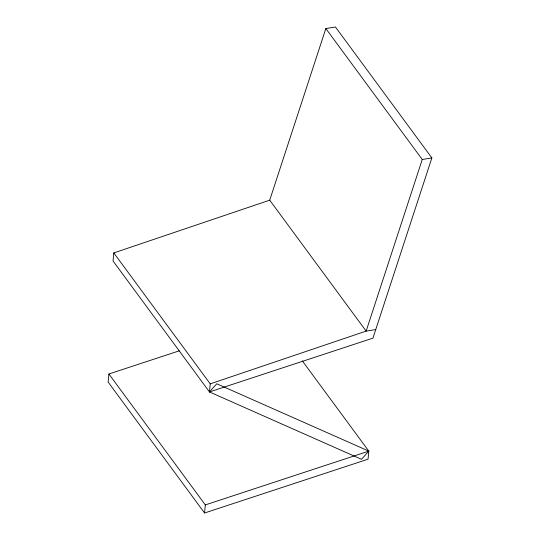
<?xml version="1.0" encoding="UTF-8"?>
<svg xmlns="http://www.w3.org/2000/svg" width="540" height="540" viewBox="0 0 540 540"><rect width="100%" height="100%" fill="white"/><g stroke="black" fill="none" stroke-linecap="round" stroke-linejoin="round"><path stroke-width="0.81" d="M113.805 252.923L210.229 383.859L209.466 391.939L372.944 338.141L431.865 157.936L335.448 27L325.836 28.552L269.716 200.171L113.805 252.923L113.042 261.002L209.466 391.939L361.496 459.304L368.8 451.123L302.353 360.896M179.246 350.838L108.898 373.984L108.135 382.064L204.552 513L368.037 459.202L368.8 451.123L216.769 383.764L209.466 391.939M204.552 513L205.315 504.92L108.898 373.984M325.836 28.552L422.253 159.489L366.14 331.108L210.229 383.859M205.315 504.92L368.8 451.123M422.253 159.489L431.865 157.936M375.752 329.562L366.14 331.108L269.716 200.171"/></g></svg>
